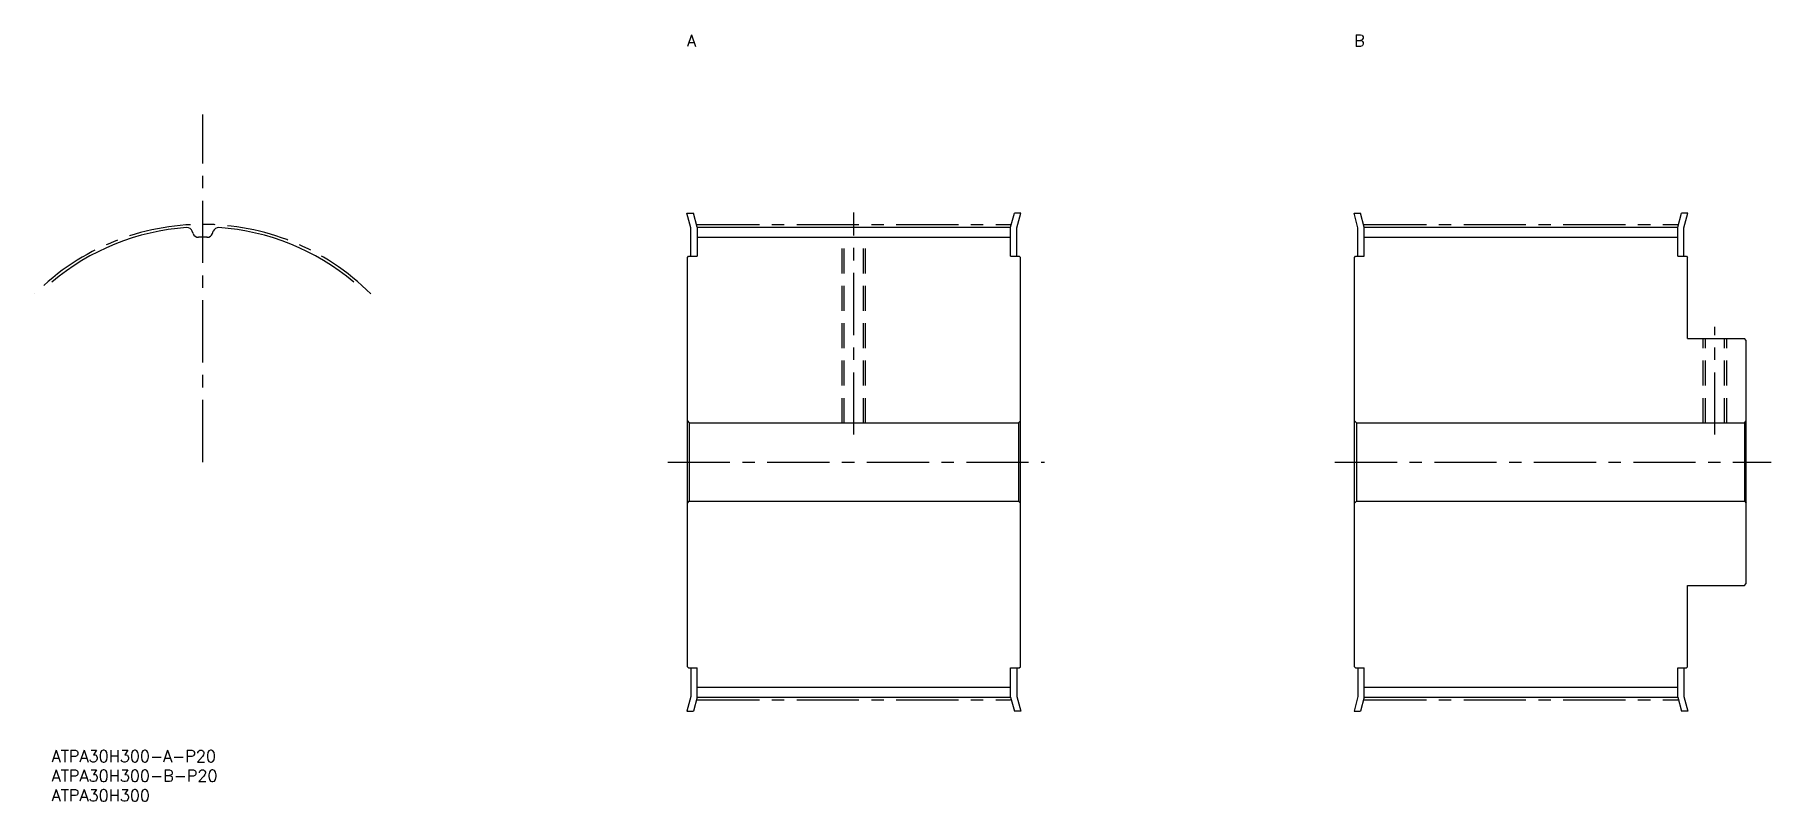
# Model space of a CAD drawing. Extents: x -4 to 439, y -13 to 182.
import ezdxf

# ---------------------------------------------------------------- set-up
doc = ezdxf.new("R2010")
doc.units = 0
doc.header["$LTSCALE"] = 0.5
doc.linetypes.add('CENTER', pattern=[50.8, 31.75, -6.35, 6.35, -6.35])
doc.linetypes.add('DASHED', pattern=[19.05, 12.7, -6.35])
for name, color, linetype in [('MSM_CENTER', 1, 'CENTER'), ('MSM_CONTINUOUS', 7, 'CONTINUOUS'), ('MSM_DASHED', 4, 'DASHED'), ('MSM_PART_NUMBER', 7, 'CONTINUOUS')]:
    doc.layers.add(name, color=color, linetype=linetype)
doc.styles.get("Standard").update_dxf_attribs({"font": 'txt.shx', "height": 3, "bigfont": 'bigfont.shx'})

# ---------------------------------------------------------------- blocks, each defined once
blk = doc.blocks.new('*U37')
at = {"layer": 'MSM_PART_NUMBER'}
blk.add_text('ATPA30H300-A-P20', height=3, dxfattribs=at).set_placement((0, -3))
blk = doc.blocks.new('*U38')
at = {"layer": 'MSM_PART_NUMBER'}
blk.add_text('ATPA30H300-B-P20', height=3, dxfattribs=at).set_placement((0, -8))
blk = doc.blocks.new('*U39')
at = {"layer": 'MSM_PART_NUMBER'}
blk.add_text('ATPA30H300', height=3, dxfattribs=at).set_placement((0, -13))
blk = doc.blocks.new('*U40')
at = {"layer": 'MSM_PART_NUMBER'}
blk.add_text('A', height=3, dxfattribs=at).set_placement((162.07, 179.5))
blk = doc.blocks.new('*U41')
at = {"layer": 'MSM_PART_NUMBER'}
blk.add_text('B', height=3, dxfattribs=at).set_placement((332.29, 179.5))

msp = doc.modelspace()

# ---------------------------------------------------------------- linework, layer by layer
at = {"layer": 'MSM_CENTER'}
for p, q in [((38.54, 73.5), (38.54, 162.14)), ((164.68, 134.14), (244.68, 134.14)), ((204.68, 80.5), (204.68, 137.19)), ((334.89, 134.14), (414.89, 134.14)), ((424.39, 80.5), (424.39, 108)), ((157.18, 73.5), (253.34, 73.5)), ((327.39, 73.5), (438.76, 73.5)), ((164.68, 12.86), (244.68, 12.86)), ((334.89, 12.86), (414.89, 12.86))]:
    msp.add_line(p, q, dxfattribs=at)
msp.add_arc((38.54, 73.5), 60.64, 45, 135, dxfattribs=at)
at = {"layer": 'MSM_CONTINUOUS'}
for p, q in [((163.08, 133.24), (162.07, 137)), ((162.07, 137), (163.73, 137)), ((163.08, 126), (163.08, 133.24)), ((164.68, 133.45), (163.73, 137)), ((164.68, 133.45), (244.68, 133.45)), ((164.68, 133.45), (164.68, 126)), ((244.68, 133.45), (245.63, 137)), ((244.68, 126), (244.68, 133.45)), ((247.29, 137), (245.63, 137)), ((246.28, 133.24), (247.29, 137)), ((246.28, 126), (246.28, 133.24)), ((333.29, 133.24), (332.29, 137)), ((332.29, 137), (333.94, 137)), ((333.29, 126), (333.29, 133.24)), ((334.89, 133.45), (333.94, 137)), ((334.89, 133.45), (414.89, 133.45)), ((334.89, 126), (334.89, 133.45)), ((414.89, 133.45), (415.84, 137)), ((414.89, 126), (414.89, 133.45)), ((417.5, 137), (415.84, 137)), ((416.49, 133.24), (417.5, 137)), ((416.49, 126), (416.49, 133.24)), ((36.05, 131.82), (35.85, 132.38)), ((41.02, 131.82), (41.22, 132.38)), ((164.68, 130.86), (244.68, 130.86)), ((334.89, 130.86), (414.89, 130.86)), ((162.18, 125.7), (162.48, 126)), ((162.18, 21.3), (162.18, 125.7)), ((162.48, 126), (164.68, 126)), ((244.68, 126), (246.88, 126)), ((246.88, 126), (247.18, 125.7)), ((247.18, 21.3), (247.18, 125.7)), ((332.39, 125.7), (332.69, 126)), ((332.39, 21.3), (332.39, 125.7)), ((332.69, 126), (334.89, 126)), ((414.89, 126), (417.09, 126)), ((417.09, 126), (417.39, 125.7)), ((417.39, 105), (417.39, 125.7)), ((417.39, 105), (431.89, 105)), ((432.39, 104.5), (431.89, 105)), ((432.39, 42.5), (432.39, 104.5)), ((162.18, 84), (162.68, 83.5)), ((162.68, 83.5), (246.68, 83.5)), ((162.68, 83.5), (162.68, 63.5)), ((247.18, 84), (246.68, 83.5)), ((246.68, 83.5), (246.68, 63.5)), ((332.39, 84), (332.89, 83.5)), ((332.89, 83.5), (431.89, 83.5)), ((332.89, 83.5), (332.89, 63.5)), ((431.89, 83.5), (432.39, 84)), ((431.89, 83.5), (431.89, 63.5)), ((162.18, 63), (162.68, 63.5)), ((162.68, 63.5), (246.68, 63.5)), ((247.18, 63), (246.68, 63.5)), ((332.39, 63), (332.89, 63.5)), ((332.89, 63.5), (431.89, 63.5)), ((431.89, 63.5), (432.39, 63)), ((417.39, 21.3), (417.39, 42)), ((417.39, 42), (431.89, 42)), ((431.89, 42), (432.39, 42.5)), ((162.48, 21), (162.18, 21.3)), ((162.48, 21), (164.68, 21)), ((163.08, 21), (163.08, 13.76)), ((164.68, 13.55), (164.68, 21)), ((244.68, 13.55), (244.68, 21)), ((244.68, 21), (246.88, 21)), ((246.28, 21), (246.28, 13.76)), ((246.88, 21), (247.18, 21.3)), ((332.69, 21), (332.39, 21.3)), ((332.69, 21), (334.89, 21)), ((333.29, 21), (333.29, 13.76)), ((334.89, 13.55), (334.89, 21)), ((414.89, 13.55), (414.89, 21)), ((414.89, 21), (417.09, 21)), ((416.49, 21), (416.49, 13.76)), ((417.09, 21), (417.39, 21.3)), ((163.08, 13.76), (162.07, 10)), ((164.68, 13.55), (163.73, 10)), ((164.68, 16.14), (244.68, 16.14)), ((164.68, 13.55), (244.68, 13.55)), ((244.68, 13.55), (245.63, 10)), ((246.28, 13.76), (247.29, 10)), ((333.29, 13.76), (332.29, 10)), ((334.89, 13.55), (333.94, 10)), ((334.89, 16.14), (414.89, 16.14)), ((334.89, 13.55), (414.89, 13.55)), ((414.89, 13.55), (415.84, 10)), ((416.49, 13.76), (417.5, 10)), ((162.07, 10), (163.73, 10)), ((247.29, 10), (245.63, 10)), ((332.29, 10), (333.94, 10)), ((417.5, 10), (415.84, 10))]:
    msp.add_line(p, q, dxfattribs=at)
for centre, radius, start, end in [((38.54, 73.5), 59.95, 93.9392, 130), ((34.51, 131.89), 1.42, 20, 93.9392), ((42.56, 131.89), 1.42, 86.0608, 160), ((38.54, 73.5), 59.95, 50, 86.0608), ((37.43, 132.32), 1.47, 200, 271.0726), ((38.54, 73.5), 57.36, 88.9274, 91.0726), ((39.64, 132.32), 1.47, 268.9274, 340)]:
    msp.add_arc(centre, radius, start, end, dxfattribs=at)
at = {"layer": 'MSM_DASHED'}
for p, q in [((201.68, 83.5), (201.68, 130.86)), ((202.22, 83.5), (202.22, 130.86)), ((207.13, 83.5), (207.13, 130.86)), ((207.68, 83.5), (207.68, 130.86)), ((421.39, 83.5), (421.39, 105)), ((421.94, 83.5), (421.94, 105)), ((426.85, 83.5), (426.85, 105)), ((427.39, 83.5), (427.39, 105))]:
    msp.add_line(p, q, dxfattribs=at)

# ---------------------------------------------------------------- block references
at = {"layer": 'MSM_CONTINUOUS'}
for name in ['*U40', '*U41', '*U37', '*U38', '*U39']:
    msp.add_blockref(name, (0, 0), dxfattribs=at)

doc.saveas('drawing.dxf')
